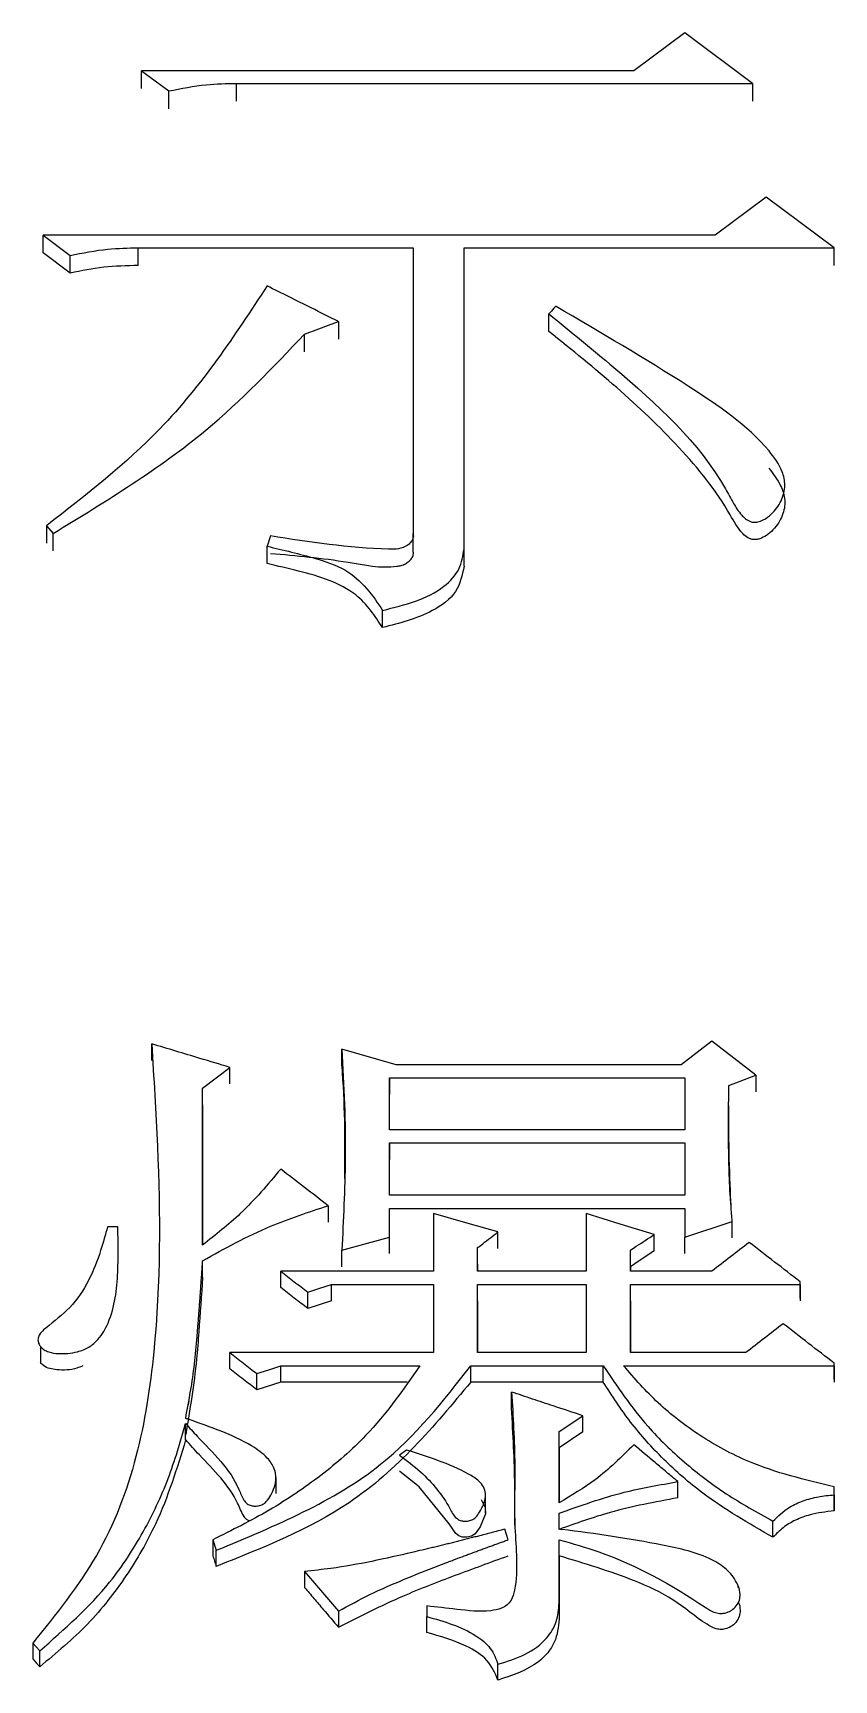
# Model space of a CAD drawing. Header units: millimetres. Extents: x 2085 to 4229, y 754 to 2271.
# Drawn here: x 2594.87 to 2597.42, y 2078.65 to 2083.9 of the extents above; entities that cross this region are included whole.
import ezdxf

# ---------------------------------------------------------------- set-up
doc = ezdxf.new("R2010")
doc.units = ezdxf.units.MM

msp = doc.modelspace()

# ---------------------------------------------------------------- linework, layer by layer
at = {"color": 7, "linetype": 'Continuous', "lineweight": 25}
for p, q in [((2596.9471, 2083.8985), (2596.7848, 2083.7781)), ((2597.1634, 2083.7379), (2596.9471, 2083.8985)), ((2595.2163, 2083.7781), (2595.3028, 2083.7138)), ((2595.2163, 2083.7212), (2595.2163, 2083.7781)), ((2595.3028, 2083.657), (2595.3028, 2083.7138)), ((2595.5192, 2083.7379), (2597.1634, 2083.7379)), ((2595.5192, 2083.681), (2595.5192, 2083.7379)), ((2597.1634, 2083.7379), (2597.1634, 2083.681)), ((2597.2067, 2083.3756), (2597.0444, 2083.2545)), ((2597.423, 2083.2141), (2597.2067, 2083.3756)), ((2594.9026, 2083.2545), (2594.9891, 2083.1899)), ((2597.0444, 2083.2545), (2594.9026, 2083.2545)), ((2594.9026, 2083.1982), (2594.9026, 2083.2545)), ((2594.9891, 2083.1335), (2594.9026, 2083.198)), ((2594.9891, 2083.1337), (2594.9891, 2083.1899)), ((2595.2055, 2083.2141), (2596.0817, 2083.2141)), ((2595.2055, 2083.1579), (2595.2055, 2083.2141)), ((2596.0817, 2083.2141), (2596.0817, 2082.3046)), ((2596.2439, 2083.2141), (2597.423, 2083.2141)), ((2596.2439, 2082.2556), (2596.2439, 2083.2141)), ((2596.2439, 2083.1579), (2596.2439, 2083.2141)), ((2597.423, 2083.1579), (2597.423, 2083.2141)), ((2595.8437, 2082.9795), (2595.8437, 2082.9235)), ((2596.5144, 2082.9477), (2596.5144, 2083.0038)), ((2595.7354, 2082.883), (2595.7354, 2082.9389)), ((2594.9134, 2082.3291), (2594.935, 2082.3047)), ((2594.9134, 2082.3291), (2594.9134, 2082.2738)), ((2594.935, 2082.2495), (2594.935, 2082.3047)), ((2595.6274, 2082.2965), (2595.6165, 2082.2638)), ((2596.0817, 2082.2493), (2596.0817, 2082.3046)), ((2596.2439, 2082.2004), (2596.2439, 2082.2556)), ((2595.9843, 2082.0047), (2595.9843, 2082.0595)), ((2595.2487, 2080.6259), (2595.2487, 2080.6791)), ((2596.0276, 2080.6127), (2595.8545, 2080.6625)), ((2595.8545, 2080.6094), (2595.8545, 2080.6625)), ((2597.0336, 2080.6874), (2596.9363, 2080.6127)), ((2597.1742, 2080.5795), (2597.0336, 2080.6874)), ((2595.411, 2080.538), (2595.4976, 2080.6044)), ((2595.4976, 2080.5514), (2595.4976, 2080.6044)), ((2596.9363, 2080.6127), (2596.0276, 2080.6127)), ((2596.006, 2080.5712), (2596.9471, 2080.5712)), ((2596.006, 2080.4051), (2596.006, 2080.5712)), ((2596.006, 2080.5712), (2596.006, 2080.5182)), ((2596.9471, 2080.5712), (2596.9471, 2080.4051)), ((2597.0877, 2080.5463), (2597.1742, 2080.5795)), ((2597.1742, 2080.5795), (2597.1742, 2080.5265)), ((2595.411, 2080.0386), (2595.411, 2080.538)), ((2595.411, 2080.4851), (2595.411, 2080.538)), ((2596.006, 2080.4051), (2596.006, 2080.5182)), ((2597.0877, 2080.4934), (2597.0877, 2080.5463)), ((2595.411, 2080.485), (2595.411, 2080.043)), ((2595.863, 2080.4242), (2595.8631, 2080.2504)), ((2596.9471, 2080.4051), (2596.006, 2080.4051)), ((2596.006, 2080.3635), (2596.9471, 2080.3635)), ((2596.006, 2080.197), (2596.006, 2080.3635)), ((2596.006, 2080.3635), (2596.006, 2080.3107)), ((2596.9471, 2080.3635), (2596.9471, 2080.197)), ((2596.006, 2080.197), (2596.006, 2080.3107)), ((2596.9471, 2080.197), (2596.006, 2080.197)), ((2595.8113, 2080.1637), (2595.8113, 2080.1112)), ((2596.006, 2080.1553), (2596.9471, 2080.1553)), ((2596.006, 2080.0636), (2596.006, 2080.1553)), ((2596.006, 2080.1029), (2596.006, 2080.1553)), ((2596.1466, 2080.1386), (2596.1466, 2079.9551)), ((2596.6334, 2080.1386), (2596.6334, 2079.9551)), ((2596.9471, 2080.1553), (2596.9471, 2080.0636)), ((2595.1406, 2080.097), (2595.1081, 2080.097)), ((2596.006, 2080.0112), (2596.006, 2080.1028)), ((2596.3521, 2080.0279), (2596.3521, 2080.0803)), ((2596.9471, 2080.0636), (2597.0985, 2080.1136)), ((2597.0985, 2080.0612), (2597.0985, 2080.1136)), ((2595.8545, 2080.0219), (2596.006, 2080.0636)), ((2596.006, 2080.0112), (2596.006, 2080.0636)), ((2596.2872, 2079.9551), (2596.2872, 2080.0302)), ((2596.2872, 2079.9779), (2596.2872, 2080.0302)), ((2596.8497, 2080.0196), (2596.8497, 2080.0719)), ((2596.9471, 2080.0112), (2596.9471, 2080.0636)), ((2595.1424, 2080.0199), (2595.1424, 2080.0202)), ((2595.411, 2079.9362), (2595.411, 2079.9885)), ((2595.8545, 2079.9696), (2595.8545, 2080.0219)), ((2596.2872, 2079.9779), (2596.2872, 2079.9551)), ((2596.774, 2079.9551), (2596.774, 2080.0219)), ((2596.774, 2079.9696), (2596.774, 2080.0219)), ((2596.1466, 2079.9551), (2595.6598, 2079.9551)), ((2595.6598, 2079.9029), (2595.6598, 2079.9551)), ((2596.6334, 2079.9551), (2596.2872, 2079.9551)), ((2596.774, 2079.9696), (2596.774, 2079.9551)), ((2597.0336, 2079.9551), (2596.774, 2079.9551)), ((2597.3149, 2079.9133), (2597.3149, 2079.9217)), ((2597.3149, 2079.8695), (2597.3149, 2079.9217)), ((2595.7464, 2079.8361), (2595.7464, 2079.8883)), ((2595.8221, 2079.9133), (2596.1466, 2079.9133)), ((2595.8221, 2079.8612), (2595.8221, 2079.9133)), ((2596.1466, 2079.9133), (2596.1466, 2079.6959)), ((2596.2872, 2079.9133), (2596.6334, 2079.9133)), ((2596.2872, 2079.6959), (2596.2872, 2079.9133)), ((2596.2872, 2079.8612), (2596.2872, 2079.9133)), ((2596.6334, 2079.9133), (2596.6334, 2079.6959)), ((2596.774, 2079.9133), (2597.3149, 2079.9133)), ((2596.774, 2079.6959), (2596.774, 2079.9133)), ((2596.774, 2079.8612), (2596.774, 2079.9133)), ((2597.3149, 2079.9133), (2597.3149, 2079.8612)), ((2595.8221, 2079.8612), (2595.7464, 2079.8361)), ((2596.2872, 2079.8612), (2596.2872, 2079.6959)), ((2596.774, 2079.8612), (2596.774, 2079.6959)), ((2594.894, 2079.7162), (2594.894, 2079.664)), ((2596.1466, 2079.6959), (2595.4976, 2079.6959)), ((2596.6334, 2079.6959), (2596.2872, 2079.6959)), ((2597.1418, 2079.6959), (2596.774, 2079.6959)), ((2597.4231, 2079.6541), (2597.4231, 2079.6625)), ((2597.4231, 2079.6106), (2597.4231, 2079.6625)), ((2595.5841, 2079.5772), (2595.5841, 2079.629)), ((2595.6598, 2079.6541), (2596.1033, 2079.6541)), ((2595.6598, 2079.6022), (2595.6598, 2079.6541)), ((2596.2656, 2079.6541), (2596.6875, 2079.6541)), ((2596.2656, 2079.6022), (2596.2656, 2079.6541)), ((2596.6875, 2079.6022), (2596.6875, 2079.6541)), ((2596.7524, 2079.6541), (2597.4231, 2079.6541)), ((2597.4231, 2079.6541), (2597.4231, 2079.6022)), ((2595.6598, 2079.6022), (2595.5841, 2079.5772)), ((2596.063, 2079.6022), (2595.6598, 2079.6022)), ((2596.6875, 2079.6022), (2596.2656, 2079.6022)), ((2596.3954, 2079.5186), (2596.3954, 2079.5703)), ((2595.3569, 2079.4182), (2595.3569, 2079.4698)), ((2596.5469, 2079.4445), (2596.6226, 2079.4949)), ((2596.6226, 2079.4432), (2596.6226, 2079.4949)), ((2596.5469, 2079.2178), (2596.5469, 2079.4445)), ((2596.5469, 2079.393), (2596.5469, 2079.4445)), ((2596.6226, 2079.4432), (2596.5469, 2079.393)), ((2596.0601, 2079.3858), (2596.0385, 2079.3691)), ((2596.5469, 2079.393), (2596.5469, 2079.2178)), ((2595.6448, 2079.247), (2595.6448, 2079.2987)), ((2596.9255, 2079.2337), (2596.9255, 2079.285)), ((2597.4231, 2079.243), (2597.4231, 2079.2682)), ((2597.4231, 2079.243), (2597.4231, 2079.1917)), ((2596.3124, 2079.1844), (2596.3124, 2079.2359)), ((2596.5469, 2079.1337), (2596.5469, 2079.1842)), ((2596.5469, 2079.1329), (2596.5469, 2079.1842)), ((2597.2284, 2079.1078), (2597.2284, 2079.1589)), ((2595.4435, 2079.1), (2595.4543, 2079.0664)), ((2596.3846, 2079.1), (2596.3738, 2079.1337)), ((2596.5469, 2078.8979), (2596.5469, 2079.1)), ((2596.5469, 2079.0489), (2596.5469, 2079.1)), ((2595.4543, 2079.0153), (2595.4543, 2079.0664)), ((2596.5469, 2079.0489), (2596.5469, 2078.847)), ((2595.7356, 2078.999), (2595.8437, 2078.8726)), ((2595.7356, 2078.999), (2595.7356, 2078.948)), ((2597.1175, 2078.9484), (2597.1176, 2078.953)), ((2595.8437, 2078.8726), (2595.8437, 2078.8218)), ((2596.125, 2078.8893), (2596.125, 2078.8557)), ((2596.5469, 2078.8979), (2596.5469, 2078.847)), ((2596.125, 2078.8049), (2596.125, 2078.8557)), ((2594.8703, 2078.7712), (2594.8703, 2078.7205)), ((2594.8918, 2078.6954), (2594.8918, 2078.746)), ((2596.3521, 2078.6532), (2596.3521, 2078.7038))]:
    msp.add_line(p, q, dxfattribs=at)
at = {"color": 7, "linetype": 'Continuous', "lineweight": 25, "flags": 128}
for points in [[(2596.7848, 2083.7781), (2596.2378, 2083.7781), (2595.2163, 2083.7781)], [(2596.536, 2083.0281), (2596.5305, 2083.0219), (2596.5225, 2083.0129), (2596.5144, 2083.0038)], [(2595.7355, 2082.9389), (2595.7811, 2082.956), (2595.8124, 2082.9677), (2595.8437, 2082.9795)], [(2595.6165, 2082.2087), (2595.6165, 2082.231), (2595.6165, 2082.2474), (2595.6165, 2082.2638)], [(2596.3521, 2080.0803), (2596.2494, 2080.1095), (2596.1466, 2080.1386)], [(2596.8497, 2080.0719), (2596.7416, 2080.1053), (2596.6334, 2080.1386)], [(2595.7464, 2079.8883), (2595.7842, 2079.9008), (2595.8221, 2079.9133)], [(2595.4976, 2079.6441), (2595.4976, 2079.657), (2595.4976, 2079.67), (2595.4976, 2079.683), (2595.4976, 2079.6959)], [(2595.5841, 2079.629), (2595.622, 2079.6415), (2595.6598, 2079.6541)], [(2596.2985, 2079.2277), (2596.3113, 2079.2022), (2596.3122, 2079.1827), (2596.2956, 2079.1411), (2596.2795, 2079.119), (2596.2675, 2079.1116), (2596.2533, 2079.108), (2596.2381, 2079.1087), (2596.2269, 2079.1127), (2596.2177, 2079.1196), (2596.1971, 2079.1511), (2596.1013, 2079.2683), (2596.0391, 2079.3171), (2596.0385, 2079.3176), (2596.0385, 2079.3176)], [(2597.4231, 2079.2169), (2597.4231, 2079.234), (2597.4231, 2079.2511), (2597.4231, 2079.2682)], [(2597.4231, 2079.1917), (2597.4231, 2079.2003), (2597.4231, 2079.2058), (2597.4231, 2079.2114), (2597.4231, 2079.2169)], [(2595.4435, 2079.1), (2595.4435, 2079.079), (2595.4435, 2079.064), (2595.4435, 2079.0489)], [(2594.8703, 2078.7712), (2594.881, 2078.7586), (2594.8918, 2078.746)], [(2594.8703, 2078.7206), (2594.8757, 2078.7142), (2594.8811, 2078.7079), (2594.8918, 2078.6954)]]:
    msp.add_lwpolyline(points, dxfattribs=at)
at = {"color": 7, "linetype": 'Continuous', "lineweight": 25}
for points, knots in [([(2595.3028, 2083.7138), (2595.3426, 2083.7218), (2595.4137, 2083.7361), (2595.4869, 2083.7374), (2595.5192, 2083.7379)], [0, 0, 0, 0, 0.5588349, 1, 1, 1, 1]), ([(2594.9891, 2083.1899), (2595.0289, 2083.1979), (2595.1, 2083.2123), (2595.1732, 2083.2136), (2595.2055, 2083.2141)], [0, 0, 0, 0, 0.558835, 1, 1, 1, 1]), ([(2595.2055, 2083.1577), (2595.1688, 2083.1569), (2595.0956, 2083.1554), (2595.0246, 2083.1408), (2594.9891, 2083.1335)], [0, 0, 0, 0, 0.501146, 1, 1, 1, 1]), ([(2595.6165, 2083.0928), (2595.5128, 2082.9349), (2595.326, 2082.6502), (2595.0405, 2082.428), (2594.9134, 2082.3291)], [0, 0, 0, 0, 0.554743, 1, 1, 1, 1]), ([(2595.8437, 2082.9795), (2595.8149, 2082.9939), (2595.7626, 2083.02), (2595.6869, 2083.0578), (2595.6399, 2083.0811), (2595.6165, 2083.0928)], [0, 0, 0, 0, 0.380598, 0.690299, 1, 1, 1, 1]), ([(2596.5144, 2083.0038), (2596.5835, 2082.9476), (2596.7913, 2082.7782), (2597.0081, 2082.5805), (2597.1007, 2082.4025), (2597.1213, 2082.37), (2597.1403, 2082.351), (2597.1538, 2082.3426), (2597.1679, 2082.3397), (2597.1824, 2082.3411), (2597.2024, 2082.3489), (2597.2302, 2082.3706), (2597.2573, 2082.4079), (2597.2701, 2082.456), (2597.2569, 2082.5123), (2597.1716, 2082.6335), (2596.9162, 2082.8053), (2596.6785, 2082.9448), (2596.5364, 2083.0279), (2596.536, 2083.0281)], [0, 0, 0, 0, 0.129751, 0.390615, 0.417722, 0.440785, 0.449026, 0.457344, 0.462695, 0.468033, 0.476543, 0.491684, 0.518141, 0.545407, 0.56857, 0.608449, 0.76773, 0.999424, 1, 1, 1, 1]), ([(2594.935, 2082.3047), (2595.1045, 2082.4081), (2595.405, 2082.5914), (2595.6352, 2082.8335), (2595.7355, 2082.939)], [0, 0, 0, 0, 0.564156, 1, 1, 1, 1]), ([(2597.2149, 2082.5127), (2597.2289, 2082.4946), (2597.2533, 2082.4629), (2597.2698, 2082.4099), (2597.261, 2082.3597), (2597.2363, 2082.3222), (2597.2095, 2082.2985), (2597.1901, 2082.2881), (2597.1731, 2082.2843), (2597.1596, 2082.2855), (2597.145, 2082.292), (2597.1179, 2082.3158), (2597.0636, 2082.4219), (2596.9342, 2082.5811), (2596.7331, 2082.7718), (2596.5875, 2082.8889), (2596.5144, 2082.9477)], [0, 0, 0, 0, 0.056587, 0.098625, 0.141053, 0.187023, 0.208835, 0.226448, 0.236596, 0.246842, 0.255499, 0.27218, 0.331955, 0.555309, 0.776815, 1, 1, 1, 1]), ([(2596.0814, 2082.3046), (2596.082, 2082.3016), (2596.0832, 2082.2957), (2596.0807, 2082.2857), (2596.0741, 2082.2755), (2596.0598, 2082.2632), (2596.0351, 2082.254), (2595.8866, 2082.2566), (2595.7518, 2082.2773), (2595.6274, 2082.2965)], [0, 0, 0, 0, 0.021761, 0.042896, 0.073473, 0.104863, 0.166644, 0.230755, 1, 1, 1, 1]), ([(2595.6165, 2082.2638), (2595.6681, 2082.2518), (2595.7525, 2082.232), (2595.8671, 2082.1942), (2595.9368, 2082.1312), (2595.9686, 2082.0833), (2595.9843, 2082.0595)], [0, 0, 0, 0, 0.34927, 0.57275, 0.788452, 1, 1, 1, 1]), ([(2595.6274, 2082.2412), (2595.7095, 2082.234), (2595.8429, 2082.2224), (2595.9831, 2082.1919), (2596.044, 2082.2023), (2596.0575, 2082.2077), (2596.0691, 2082.2155), (2596.0781, 2082.2254), (2596.0822, 2082.2351), (2596.0828, 2082.2432), (2596.0819, 2082.2472), (2596.0814, 2082.2493)], [0, 0, 0, 0, 0.505401, 0.821161, 0.85106, 0.880945, 0.911279, 0.941153, 0.970244, 0.984887, 1, 1, 1, 1]), ([(2595.9843, 2082.0595), (2596.0557, 2082.0773), (2596.1538, 2082.1018), (2596.2336, 2082.1889), (2596.2405, 2082.2336), (2596.2439, 2082.2556)], [0, 0, 0, 0, 0.574617, 0.790317, 1, 1, 1, 1]), ([(2595.9843, 2082.0046), (2595.9598, 2082.0423), (2595.9187, 2082.1052), (2595.8149, 2082.1586), (2595.717, 2082.1855), (2595.6501, 2082.2009), (2595.6165, 2082.2086)], [0, 0, 0, 0, 0.328257, 0.547892, 0.773338, 1, 1, 1, 1]), ([(2596.2439, 2082.2004), (2596.2384, 2082.1722), (2596.2269, 2082.1146), (2596.127, 2082.0413), (2596.039, 2082.0187), (2595.9843, 2082.0046)], [0, 0, 0, 0, 0.266546, 0.544071, 1, 1, 1, 1]), ([(2595.2487, 2080.6791), (2595.2555, 2080.5705), (2595.2757, 2080.245), (2595.2783, 2079.6991), (2595.1648, 2079.1375), (2594.9432, 2078.8619), (2594.8703, 2078.7712)], [0, 0, 0, 0, 0.1662225, 0.4984072, 0.8349853, 1, 1, 1, 1]), ([(2595.4976, 2080.6044), (2595.4658, 2080.6139), (2595.4085, 2080.6312), (2595.3255, 2080.6561), (2595.2743, 2080.6714), (2595.2487, 2080.6791)], [0, 0, 0, 0, 0.382595, 0.691297, 1, 1, 1, 1]), ([(2595.8545, 2080.6625), (2595.8578, 2080.6042), (2595.8643, 2080.4877), (2595.8673, 2080.2741), (2595.8595, 2080.1187), (2595.8545, 2080.0219)], [0, 0, 0, 0, 0.273666, 0.547375, 1, 1, 1, 1]), ([(2595.8545, 2080.6094), (2595.8581, 2080.5511), (2595.8618, 2080.489), (2595.8628, 2080.4267), (2595.8628, 2080.4228)], [0, 0, 0, 0, 0.937412, 1, 1, 1, 1]), ([(2597.0985, 2080.1136), (2597.0972, 2080.1301), (2597.0952, 2080.1548), (2597.0911, 2080.2125), (2597.0891, 2080.2579), (2597.088, 2080.2991), (2597.0877, 2080.3115), (2597.0875, 2080.3238), (2597.0873, 2080.3362), (2597.0871, 2080.3486), (2597.087, 2080.3609), (2597.0868, 2080.3733), (2597.0868, 2080.3898), (2597.0867, 2080.4062), (2597.0867, 2080.4227), (2597.0868, 2080.4351), (2597.0868, 2080.4454), (2597.0869, 2080.4536), (2597.0869, 2080.4618), (2597.087, 2080.4701), (2597.087, 2080.4783), (2597.0871, 2080.4845), (2597.0871, 2080.4906), (2597.0872, 2080.4968), (2597.0873, 2080.503), (2597.0873, 2080.5092), (2597.0874, 2080.5153), (2597.0874, 2080.5215), (2597.0875, 2080.5277), (2597.0876, 2080.5359), (2597.0877, 2080.5422), (2597.0877, 2080.5463)], [0, 0, 0, 0, 0.114246, 0.171369, 0.39989, 0.428452, 0.457013, 0.485575, 0.514136, 0.542697, 0.571259, 0.59982, 0.628382, 0.685505, 0.714066, 0.742627, 0.771189, 0.785469, 0.79975, 0.828312, 0.842592, 0.856873, 0.871154, 0.885434, 0.899715, 0.913996, 0.928276, 0.942557, 0.956838, 0.971119, 1, 1, 1, 1]), ([(2597.095, 2080.162), (2597.095, 2080.162), (2597.095, 2080.1619), (2597.0949, 2080.1628), (2597.0932, 2080.1979), (2597.089, 2080.295), (2597.0879, 2080.3941), (2597.0877, 2080.4489), (2597.0877, 2080.4742), (2597.0877, 2080.4802), (2597.0877, 2080.4828), (2597.0877, 2080.4832), (2597.0877, 2080.4834)], [0, 0, 0, 0, 0.00255, 0.007632, 0.020222, 0.476157, 0.750202, 0.924211, 0.964421, 0.979196, 0.990878, 1, 1, 1, 1]), ([(2595.6598, 2080.2803), (2595.6188, 2080.2316), (2595.5452, 2080.144), (2595.4523, 2080.071), (2595.411, 2080.0386)], [0, 0, 0, 0, 0.556386, 1, 1, 1, 1]), ([(2595.8113, 2080.1637), (2595.786, 2080.1831), (2595.7355, 2080.222), (2595.6851, 2080.2608), (2595.6598, 2080.2803)], [0, 0, 0, 0, 0.500003, 1, 1, 1, 1]), ([(2595.411, 2079.9885), (2595.4816, 2080.0276), (2595.6082, 2080.0976), (2595.749, 2080.1434), (2595.8113, 2080.1637)], [0, 0, 0, 0, 0.5578888, 1, 1, 1, 1]), ([(2595.1081, 2080.097), (2595.1011, 2080.0716), (2595.0764, 2079.9818), (2595.0235, 2079.861), (2594.9324, 2079.7917), (2594.8977, 2079.7624), (2594.8883, 2079.7496), (2594.8856, 2079.7369), (2594.8878, 2079.7253), (2594.8945, 2079.7142), (2594.9056, 2079.7043), (2594.9247, 2079.6957), (2594.9613, 2079.691), (2595.0059, 2079.695), (2595.0501, 2079.7117), (2595.0855, 2079.7431), (2595.1297, 2079.8219), (2595.1433, 2079.946), (2595.1423, 2080.0484), (2595.1406, 2080.0965), (2595.1406, 2080.097)], [0, 0, 0, 0, 0.0801741, 0.2833022, 0.3768882, 0.3951622, 0.4106034, 0.4221834, 0.4337475, 0.4459485, 0.4596218, 0.4747566, 0.5015385, 0.5546435, 0.5898789, 0.6251459, 0.6851674, 0.8527528, 0.9985461, 1, 1, 1, 1]), ([(2596.2872, 2080.0302), (2596.2926, 2080.0344), (2596.3062, 2080.0448), (2596.3278, 2080.0615), (2596.344, 2080.074), (2596.3521, 2080.0803)], [0, 0, 0, 0, 0.250001, 0.625, 1, 1, 1, 1]), ([(2596.774, 2080.0219), (2596.7803, 2080.0261), (2596.7961, 2080.0365), (2596.8213, 2080.0532), (2596.8403, 2080.0657), (2596.8497, 2080.0719)], [0, 0, 0, 0, 0.250001, 0.625, 1, 1, 1, 1]), ([(2597.1526, 2080.0469), (2597.1328, 2080.0316), (2597.0931, 2080.001), (2597.0535, 2079.9704), (2597.0336, 2079.9551)], [0, 0, 0, 0, 0.4999996, 1, 1, 1, 1]), ([(2597.3149, 2079.9217), (2597.2878, 2079.9426), (2597.2337, 2079.9843), (2597.1797, 2080.0261), (2597.1526, 2080.0469)], [0, 0, 0, 0, 0.499999, 1, 1, 1, 1]), ([(2595.357, 2079.4865), (2595.3677, 2079.5442), (2595.3838, 2079.6307), (2595.3914, 2079.7253), (2595.3948, 2079.7652), (2595.396, 2079.7797), (2595.3969, 2079.7906), (2595.3978, 2079.8015), (2595.3986, 2079.8123), (2595.3993, 2079.8214), (2595.4, 2079.8305), (2595.4005, 2079.8377), (2595.4011, 2079.845), (2595.4016, 2079.8523), (2595.4021, 2079.8595), (2595.4028, 2079.8686), (2595.4033, 2079.8758), (2595.4039, 2079.8849), (2595.4045, 2079.8922), (2595.405, 2079.8994), (2595.4055, 2079.9067), (2595.406, 2079.9139), (2595.4066, 2079.923), (2595.4071, 2079.9302), (2595.4077, 2079.9393), (2595.4082, 2079.9466), (2595.4088, 2079.9556), (2595.4093, 2079.9629), (2595.4098, 2079.9701), (2595.4103, 2079.9781), (2595.4107, 2079.9842), (2595.411, 2079.9885)], [0, 0, 0, 0, 0.346641, 0.519778, 0.56306, 0.584702, 0.606343, 0.627984, 0.649625, 0.671267, 0.682087, 0.703729, 0.714549, 0.72537, 0.747011, 0.757832, 0.779473, 0.790294, 0.811935, 0.822756, 0.833576, 0.855218, 0.866038, 0.887679, 0.8985, 0.920141, 0.930962, 0.952603, 0.963424, 0.974244, 1, 1, 1, 1]), ([(2596.8497, 2080.0196), (2596.8371, 2080.0112), (2596.8119, 2079.9946), (2596.7866, 2079.9779), (2596.774, 2079.9696)], [0, 0, 0, 0, 0.4999968, 1, 1, 1, 1]), ([(2595.411, 2079.9362), (2595.407, 2079.8782), (2595.401, 2079.7912), (2595.3884, 2079.6237), (2595.3703, 2079.5148), (2595.357, 2079.4349)], [0, 0, 0, 0, 0.346763, 0.520146, 1, 1, 1, 1]), ([(2595.6598, 2079.9551), (2595.6743, 2079.944), (2595.7031, 2079.9217), (2595.7319, 2079.8994), (2595.7464, 2079.8883)], [0, 0, 0, 0, 0.499999, 1, 1, 1, 1]), ([(2595.7464, 2079.8361), (2595.7319, 2079.8473), (2595.7031, 2079.8695), (2595.6743, 2079.8918), (2595.6598, 2079.9029)], [0, 0, 0, 0, 0.499998, 1, 1, 1, 1]), ([(2597.2608, 2079.788), (2597.241, 2079.7726), (2597.2013, 2079.742), (2597.1616, 2079.7113), (2597.1418, 2079.6959)], [0, 0, 0, 0, 0.5, 1, 1, 1, 1]), ([(2597.4231, 2079.6625), (2597.396, 2079.6834), (2597.3419, 2079.7252), (2597.2878, 2079.7671), (2597.2608, 2079.788)], [0, 0, 0, 0, 0.499999, 1, 1, 1, 1]), ([(2595.0295, 2079.6542), (2595.023, 2079.6514), (2594.9976, 2079.6403), (2594.9597, 2079.6392), (2594.924, 2079.6444), (2594.905, 2079.652), (2594.8973, 2079.6607), (2594.8942, 2079.6641)], [0, 0, 0, 0, 0.148468, 0.585965, 0.740537, 0.896744, 1, 1, 1, 1]), ([(2595.4976, 2079.6959), (2595.512, 2079.6848), (2595.5408, 2079.6625), (2595.5697, 2079.6401), (2595.5841, 2079.629)], [0, 0, 0, 0, 0.499999, 1, 1, 1, 1]), ([(2596.1033, 2079.6541), (2596.0498, 2079.5773), (2595.9609, 2079.4499), (2595.7894, 2079.3018), (2595.6256, 2079.1904), (2595.5044, 2079.1303), (2595.4435, 2079.1)], [0, 0, 0, 0, 0.333002, 0.552476, 0.774971, 1, 1, 1, 1]), ([(2595.4543, 2079.0664), (2595.6428, 2079.1445), (2595.9742, 2079.2818), (2596.1778, 2079.5419), (2596.2656, 2079.6541)], [0, 0, 0, 0, 0.568507, 1, 1, 1, 1]), ([(2595.5841, 2079.5772), (2595.5697, 2079.5883), (2595.5408, 2079.6106), (2595.512, 2079.6329), (2595.4976, 2079.6441)], [0, 0, 0, 0, 0.499999, 1, 1, 1, 1]), ([(2596.6875, 2079.6541), (2596.7321, 2079.5877), (2596.8059, 2079.4777), (2596.9444, 2079.3448), (2597.0775, 2079.2428), (2597.1779, 2079.187), (2597.2284, 2079.1589)], [0, 0, 0, 0, 0.3338091, 0.553089, 0.7752188, 1, 1, 1, 1]), ([(2597.4231, 2079.2682), (2597.3302, 2079.2907), (2597.1782, 2079.3273), (2596.994, 2079.4284), (2596.8591, 2079.5318), (2596.7878, 2079.6135), (2596.7524, 2079.6541)], [0, 0, 0, 0, 0.347456, 0.568585, 0.785979, 1, 1, 1, 1]), ([(2596.2656, 2079.6022), (2596.1482, 2079.4616), (2595.935, 2079.2061), (2595.6034, 2079.0745), (2595.4543, 2079.0153)], [0, 0, 0, 0, 0.550322, 1, 1, 1, 1]), ([(2596.3954, 2079.5703), (2596.4002, 2079.4928), (2596.4092, 2079.3492), (2596.4008, 2079.1389), (2596.4189, 2078.9944), (2596.3982, 2078.9111), (2596.3821, 2078.8914), (2596.3597, 2078.8791), (2596.305, 2078.8686), (2596.2244, 2078.8779), (2596.1567, 2078.8857), (2596.125, 2078.8893)], [0, 0, 0, 0, 0.256994, 0.476109, 0.695219, 0.732033, 0.752358, 0.772757, 0.805752, 0.908876, 1, 1, 1, 1]), ([(2596.6226, 2079.4949), (2596.5912, 2079.5053), (2596.5376, 2079.5231), (2596.4619, 2079.5482), (2596.4176, 2079.563), (2596.3954, 2079.5703)], [0, 0, 0, 0, 0.414509, 0.7072526, 1, 1, 1, 1]), ([(2597.2284, 2079.1078), (2597.1514, 2079.1521), (2597.0254, 2079.2247), (2596.8785, 2079.3537), (2596.7714, 2079.4724), (2596.7154, 2079.5591), (2596.6875, 2079.6022)], [0, 0, 0, 0, 0.3460616, 0.5666401, 0.7845076, 1, 1, 1, 1]), ([(2595.3662, 2079.5293), (2595.3662, 2079.5294), (2595.3662, 2079.5295), (2595.3668, 2079.5328), (2595.3676, 2079.5371), (2595.3683, 2079.5404)], [0, 0, 0, 0, 0.077285, 0.286179, 1, 1, 1, 1]), ([(2596.4059, 2079.146), (2596.4061, 2079.188), (2596.4069, 2079.3125), (2596.4, 2079.4364), (2596.3954, 2079.5186)], [0, 0, 0, 0, 0.337144, 1, 1, 1, 1]), ([(2594.8918, 2078.746), (2594.9711, 2078.8157), (2595.1008, 2078.9298), (2595.2251, 2079.1232), (2595.3057, 2079.2931), (2595.3399, 2079.411), (2595.3569, 2079.4697)], [0, 0, 0, 0, 0.345608, 0.56562, 0.783503, 1, 1, 1, 1]), ([(2595.357, 2079.4697), (2595.3691, 2079.4564), (2595.4299, 2079.3895), (2595.5093, 2079.3149), (2595.5368, 2079.2332), (2595.5501, 2079.216), (2595.5619, 2079.2094), (2595.5754, 2079.2067), (2595.5894, 2079.2076), (2595.6031, 2079.2124), (2595.6174, 2079.2238), (2595.6342, 2079.251), (2595.6484, 2079.2871), (2595.6405, 2079.3294), (2595.6151, 2079.367), (2595.5271, 2079.4282), (2595.4328, 2079.4602), (2595.3605, 2079.4852), (2595.357, 2079.4865)], [0, 0, 0, 0, 0.066061, 0.330698, 0.377872, 0.393648, 0.409584, 0.423627, 0.439084, 0.455682, 0.472085, 0.502894, 0.574478, 0.61493, 0.665656, 0.740076, 0.987057, 1, 1, 1, 1]), ([(2595.3569, 2079.4181), (2595.3291, 2079.3275), (2595.2831, 2079.1776), (2595.1703, 2078.9827), (2595.0497, 2078.8264), (2594.9447, 2078.7393), (2594.8918, 2078.6954)], [0, 0, 0, 0, 0.334701, 0.553509, 0.775023, 1, 1, 1, 1]), ([(2595.5591, 2079.1607), (2595.5563, 2079.162), (2595.5497, 2079.1651), (2595.5354, 2079.1838), (2595.5087, 2079.262), (2595.4298, 2079.3373), (2595.3714, 2079.4022), (2595.357, 2079.4181)], [0, 0, 0, 0, 0.025812, 0.060648, 0.209585, 0.805129, 1, 1, 1, 1]), ([(2596.7848, 2079.4026), (2596.7457, 2079.3637), (2596.6752, 2079.2936), (2596.5864, 2079.2411), (2596.5469, 2079.2178)], [0, 0, 0, 0, 0.5551112, 1, 1, 1, 1]), ([(2596.9255, 2079.285), (2596.9134, 2079.2951), (2596.8893, 2079.3153), (2596.8424, 2079.3545), (2596.8076, 2079.3836), (2596.7848, 2079.4026)], [0, 0, 0, 0, 0.25711, 0.51422, 1, 1, 1, 1]), ([(2596.0385, 2079.3691), (2596.0614, 2079.3521), (2596.1051, 2079.3196), (2596.1588, 2079.2619), (2596.1938, 2079.2114), (2596.2115, 2079.1741), (2596.2292, 2079.1619), (2596.2417, 2079.1587), (2596.2554, 2079.1589), (2596.2693, 2079.1626), (2596.2834, 2079.1724), (2596.2976, 2079.1942), (2596.3103, 2079.2196), (2596.3142, 2079.2479), (2596.3065, 2079.269), (2596.2892, 2079.2916), (2596.2399, 2079.3204), (2596.1627, 2079.3536), (2596.0945, 2079.3751), (2596.0601, 2079.3858)], [0, 0, 0, 0, 0.117411, 0.224515, 0.331514, 0.385099, 0.401502, 0.417942, 0.434593, 0.453955, 0.473463, 0.503457, 0.565825, 0.597867, 0.629903, 0.663788, 0.718191, 0.858064, 1, 1, 1, 1]), ([(2596.5469, 2079.1842), (2596.6153, 2079.2088), (2596.7379, 2079.2528), (2596.868, 2079.2751), (2596.9255, 2079.285)], [0, 0, 0, 0, 0.5585499, 1, 1, 1, 1]), ([(2597.2284, 2079.1589), (2597.2449, 2079.1751), (2597.2724, 2079.2021), (2597.3248, 2079.2249), (2597.3727, 2079.2384), (2597.4062, 2079.2415), (2597.4231, 2079.243)], [0, 0, 0, 0, 0.330678, 0.55099, 0.77457, 1, 1, 1, 1]), ([(2596.9255, 2079.2337), (2596.8527, 2079.2201), (2596.723, 2079.1959), (2596.6006, 2079.1522), (2596.5469, 2079.1329)], [0, 0, 0, 0, 0.561231, 1, 1, 1, 1]), ([(2597.4231, 2079.1917), (2597.3971, 2079.1888), (2597.3546, 2079.184), (2597.3001, 2079.1638), (2597.2593, 2079.1398), (2597.2386, 2079.1184), (2597.2284, 2079.1078)], [0, 0, 0, 0, 0.3471514, 0.569168, 0.7868569, 1, 1, 1, 1]), ([(2596.3738, 2079.1337), (2596.3711, 2079.133), (2596.3658, 2079.1316), (2596.3579, 2079.1295), (2596.35, 2079.1274), (2596.3394, 2079.1247), (2596.3288, 2079.1219), (2596.3182, 2079.1191), (2596.3102, 2079.1171), (2596.2996, 2079.1143), (2596.289, 2079.1115), (2596.2784, 2079.1088), (2596.2705, 2079.1067), (2596.2599, 2079.104), (2596.2493, 2079.1013), (2596.236, 2079.0979), (2596.2227, 2079.0945), (2596.2068, 2079.0905), (2596.1855, 2079.0852), (2596.1643, 2079.08), (2596.127, 2079.071), (2596.0148, 2079.0448), (2595.8798, 2079.0143), (2595.7637, 2079.002), (2595.7356, 2078.999)], [0, 0, 0, 0, 0.012619, 0.025237, 0.037856, 0.050474, 0.075711, 0.08833, 0.100948, 0.113567, 0.138804, 0.151422, 0.164041, 0.176659, 0.201896, 0.214515, 0.239752, 0.264989, 0.290226, 0.3407, 0.365937, 0.466887, 0.870929, 1, 1, 1, 1]), ([(2595.8437, 2078.8726), (2595.8769, 2078.8906), (2595.9784, 2078.9457), (2596.0973, 2078.9919), (2596.1847, 2079.0259), (2596.2032, 2079.033), (2596.2217, 2079.04), (2596.2379, 2079.0461), (2596.2519, 2079.0513), (2596.2588, 2079.0539), (2596.2681, 2079.0574), (2596.2774, 2079.0608), (2596.2867, 2079.0642), (2596.2937, 2079.0668), (2596.303, 2079.0702), (2596.3123, 2079.0737), (2596.3216, 2079.0771), (2596.3286, 2079.0796), (2596.3379, 2079.083), (2596.3473, 2079.0864), (2596.3566, 2079.0898), (2596.3636, 2079.0924), (2596.3729, 2079.0958), (2596.3799, 2079.0983), (2596.3846, 2079.1)], [0, 0, 0, 0, 0.194919, 0.596792, 0.647185, 0.672381, 0.697577, 0.74797, 0.760568, 0.773166, 0.785764, 0.81096, 0.823558, 0.836156, 0.848754, 0.873951, 0.886549, 0.899147, 0.911745, 0.936941, 0.949539, 0.962137, 0.974736, 1, 1, 1, 1]), ([(2596.5469, 2079.1), (2596.5894, 2079.088), (2596.7576, 2079.0406), (2596.9153, 2078.9503), (2597.0326, 2078.8721), (2597.0528, 2078.8652), (2597.0703, 2078.865), (2597.0865, 2078.8696), (2597.1021, 2078.8789), (2597.1158, 2078.8933), (2597.1238, 2078.912), (2597.1239, 2078.9367), (2597.1118, 2078.9698), (2597.0824, 2079.0075), (2597.0052, 2079.0561), (2596.824, 2079.0956), (2596.6605, 2079.1201), (2596.5499, 2079.1333), (2596.5469, 2079.1337)], [0, 0, 0, 0, 0.099165, 0.391823, 0.413047, 0.4272, 0.439104, 0.450968, 0.464473, 0.480605, 0.498238, 0.5147, 0.543399, 0.586336, 0.629267, 0.752496, 0.993107, 1, 1, 1, 1]), ([(2595.8437, 2078.8218), (2595.9115, 2078.8559), (2596.0321, 2078.9168), (2596.2157, 2078.9872), (2596.3283, 2079.0283), (2596.3846, 2079.0489)], [0, 0, 0, 0, 0.390671, 0.695193, 1, 1, 1, 1]), ([(2597.1174, 2078.9018), (2597.1175, 2078.9015), (2597.1225, 2078.8939), (2597.1242, 2078.8776), (2597.1225, 2078.8552), (2597.1114, 2078.8366), (2597.0953, 2078.8231), (2597.0775, 2078.8155), (2597.0598, 2078.8136), (2597.0392, 2078.8181), (2596.9869, 2078.8487), (2596.9141, 2078.9136), (2596.7531, 2078.9867), (2596.6277, 2079.0245), (2596.5469, 2079.0489)], [0, 0, 0, 0, 0.001452, 0.042027, 0.075255, 0.108643, 0.140012, 0.167054, 0.189667, 0.212296, 0.253614, 0.448848, 0.644465, 1, 1, 1, 1]), ([(2595.7356, 2078.948), (2595.7456, 2078.9364), (2595.7655, 2078.9131), (2595.8016, 2078.871), (2595.8277, 2078.8405), (2595.8437, 2078.8218)], [0, 0, 0, 0, 0.277089, 0.554178, 1, 1, 1, 1]), ([(2596.3521, 2078.7038), (2596.3817, 2078.7129), (2596.4399, 2078.7308), (2596.5067, 2078.7788), (2596.5423, 2078.8387), (2596.5453, 2078.8783), (2596.5469, 2078.8979)], [0, 0, 0, 0, 0.291567, 0.574035, 0.788626, 1, 1, 1, 1]), ([(2596.125, 2078.8557), (2596.1801, 2078.8399), (2596.2561, 2078.818), (2596.3319, 2078.757), (2596.3455, 2078.7213), (2596.3521, 2078.7038)], [0, 0, 0, 0, 0.572071, 0.789697, 1, 1, 1, 1]), ([(2596.5469, 2078.847), (2596.5443, 2078.822), (2596.5391, 2078.7714), (2596.4727, 2078.6928), (2596.3984, 2078.6684), (2596.3521, 2078.6532)], [0, 0, 0, 0, 0.2694188, 0.5458195, 1, 1, 1, 1]), ([(2596.3521, 2078.6532), (2596.3425, 2078.6753), (2596.3227, 2078.7205), (2596.2375, 2078.7727), (2596.168, 2078.7926), (2596.125, 2078.8049)], [0, 0, 0, 0, 0.267567, 0.547482, 1, 1, 1, 1])]:
    msp.add_open_spline(points, degree=3, knots=knots, dxfattribs=at)
msp.add_open_spline([(2595.4435, 2079.0489), (2595.4453, 2079.0433), (2595.4489, 2079.0321), (2595.4525, 2079.0209), (2595.4543, 2079.0153)], degree=3, dxfattribs=at)

doc.saveas('drawing.dxf')
